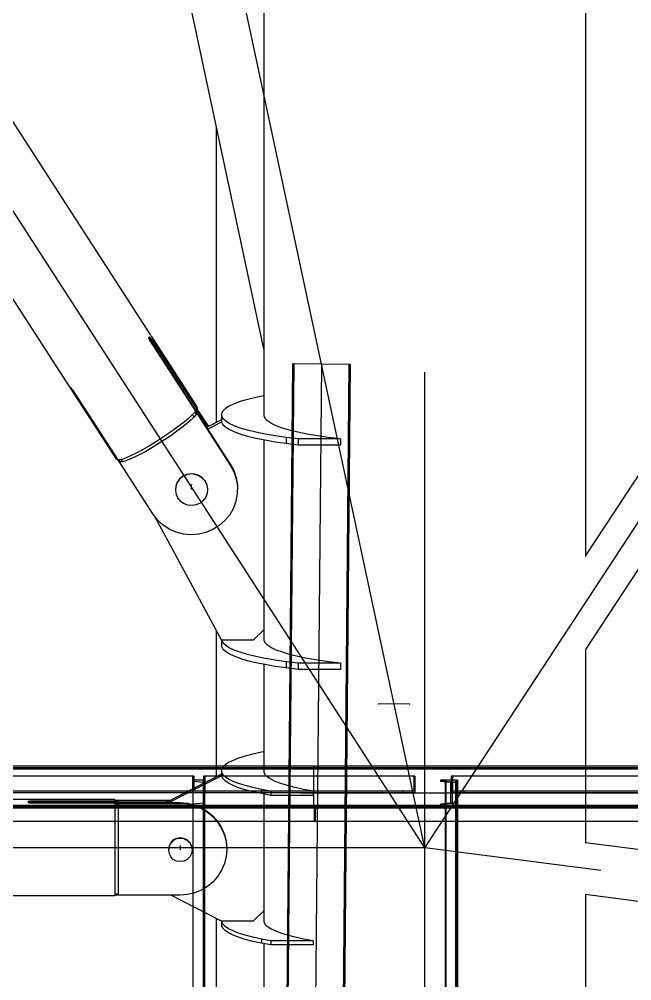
# Model space of a CAD drawing. Header units: millimetres. Extents: x 150209.93 to 150215.05, y 136675.65 to 136679.93.
# Drawn here: x 150211.3639 to 150211.4219, y 136676.4701 to 136676.5613 of the extents above; entities that cross this region are included whole.
import ezdxf

# ---------------------------------------------------------------- set-up
doc = ezdxf.new("R2010")
doc.units = ezdxf.units.MM
doc.header["$LTSCALE"] = 0.25
for name, pattern in [('CENTER', [50.8, 31.75, -6.35, 6.35, -6.35]), ('XKITLINE00', [0]), ('XKITLINE02', [4, 2, -2]), ('XKITLINE03', [6, 3, -1, 1, -1])]:
    doc.linetypes.add(name, pattern=pattern)

# ---------------------------------------------------------------- blocks, each defined once
blk = doc.blocks.new('çatıı')
at = {"color": 8, "linetype": 'CENTER'}
for p, q in [((12370, 4260.27), (13445, 5900.27)), ((12370, 3985.69), (12370, 5629.8)), ((12370, 4260.27), (11840, 5080.27)), ((12370, 4260.27), (12195, 5080.27)), ((12259.5, 4430.1), (12259.5, 4432.38)), ((12362.87, 4328.32), (12348.05, 4328.45)), ((11840, 3440.27), (12370, 4260.27)), ((12370, 4260.27), (11840, 4260.27)), ((12195, 3440.27), (12370, 4260.27)), ((12254.2, 4261.06), (12254.2, 4259.48)), ((13445, 4120.57), (12370, 4260.27))]:
    blk.add_line(p, q, dxfattribs=at)
at = {"color": 8, "linetype": 'XKITLINE00'}
for p, q in [((12446.2, 5629.8), (12446.2, 4398.37)), ((12871.14, 5047.04), (12446.2, 4398.74)), ((12293.8, 5034.81), (12293.8, 4464.85)), ((12885.11, 5023.91), (12446.15, 4354.23)), ((12008.14, 4862.09), (12239.82, 4503.64)), ((11970.17, 4836.91), (12201.85, 4478.46)), ((12259.5, 4656.64), (12293.8, 4495.94)), ((12271.2, 4601.83), (12271.2, 4461.76)), ((12239.74, 4503.73), (12239.82, 4503.64)), ((12239.82, 4503.64), (12239.91, 4503.49)), ((12239.91, 4503.49), (12240.1, 4503.2)), ((12240.1, 4503.2), (12240.3, 4502.88)), ((12239.34, 4502.17), (12239.31, 4501.98)), ((12239.31, 4501.98), (12239.33, 4501.72)), ((12239.33, 4501.72), (12239.4, 4501.42)), ((12239.43, 4502.29), (12239.34, 4502.17)), ((12239.4, 4501.42), (12239.52, 4501.08)), ((12239.56, 4502.34), (12239.43, 4502.29)), ((12240.3, 4501.67), (12239.49, 4501.16)), ((12239.52, 4501.08), (12239.68, 4500.74)), ((12239.55, 4501.01), (12239.67, 4500.84)), ((12239.74, 4502.3), (12239.56, 4502.34)), ((12239.88, 4500.95), (12239.65, 4500.81)), ((12240.51, 4501.37), (12239.67, 4500.84)), ((12239.67, 4500.84), (12239.68, 4500.83)), ((12239.68, 4500.74), (12239.88, 4500.41)), ((12239.82, 4502.24), (12239.74, 4502.3)), ((12239.88, 4500.64), (12239.79, 4500.55)), ((12239.91, 4502.16), (12239.82, 4502.24)), ((12239.88, 4500.95), (12277.89, 4442.14)), ((12239.88, 4500.95), (12239.88, 4500.64)), ((12239.88, 4500.64), (12261.35, 4467.41)), ((12239.88, 4500.41), (12261.35, 4467.18)), ((12239.91, 4502.16), (12240.1, 4501.94)), ((12240.1, 4501.94), (12240.3, 4501.67)), ((12240.3, 4502.88), (12240.28, 4502.87)), ((12240.3, 4502.88), (12240.51, 4502.56)), ((12240.3, 4501.67), (12240.51, 4501.37)), ((12240.51, 4502.56), (12240.49, 4502.54)), ((12240.51, 4502.56), (12261.99, 4469.34)), ((12240.51, 4501.37), (12261.99, 4468.14)), ((12201.84, 4478.74), (12201.8, 4478.68)), ((12201.8, 4478.68), (12201.82, 4478.54)), ((12201.82, 4478.54), (12201.85, 4478.46)), ((12201.93, 4478.73), (12201.84, 4478.74)), ((12201.85, 4478.46), (12201.92, 4478.36)), ((12201.92, 4478.36), (12202.07, 4478.12)), ((12202.06, 4478.64), (12201.93, 4478.73)), ((12202.23, 4478.48), (12202.06, 4478.64)), ((12202.07, 4478.12), (12202.26, 4477.84)), ((12202.23, 4478.48), (12202.44, 4478.26)), ((12202.6, 4478.06), (12202.26, 4477.84)), ((12202.26, 4477.84), (12202.46, 4477.53)), ((12202.44, 4478.26), (12202.66, 4477.99)), ((12202.83, 4477.76), (12202.46, 4477.53)), ((12202.46, 4477.53), (12223.93, 4444.3)), ((12202.66, 4477.99), (12202.88, 4477.68)), ((12202.88, 4477.68), (12203.1, 4477.37)), ((12203.1, 4477.37), (12224.57, 4444.14)), ((12282.59, 4471.77), (12279.69, 4470.7)), ((12286.02, 4472.79), (12282.59, 4471.77)), ((12289.95, 4473.75), (12286.02, 4472.79)), ((12293.8, 4474.54), (12289.95, 4473.75)), ((12261.08, 4466.8), (12259.66, 4465.27)), ((12261.07, 4466.8), (12261.78, 4465.7)), ((12261.35, 4467.18), (12261.08, 4466.8)), ((12261.35, 4467.41), (12261.26, 4467.32)), ((12261.99, 4468.14), (12261.35, 4467.74)), ((12261.6, 4467.9), (12261.35, 4467.74)), ((12261.35, 4467.41), (12261.35, 4467.2)), ((12261.35, 4467.2), (12277.89, 4441.62)), ((12261.6, 4467.9), (12262.4, 4466.65)), ((12261.9, 4468.09), (12262.57, 4467.05)), ((12261.99, 4469.34), (12261.96, 4469.32)), ((12261.99, 4469.34), (12262.24, 4468.9)), ((12262.24, 4468.9), (12261.99, 4468.14)), ((12262.08, 4468.41), (12262.57, 4467.65)), ((12262.4, 4466.65), (12262.16, 4466.5)), ((12262.57, 4467.05), (12262.4, 4466.65)), ((12262.57, 4467.65), (12262.62, 4467.39)), ((12262.62, 4467.39), (12262.57, 4467.05)), ((12262.57, 4467.07), (12267.28, 4459.79)), ((12262.58, 4467.58), (12267.53, 4459.92)), ((12274.37, 4467.27), (12273.77, 4466.09)), ((12275.56, 4468.44), (12274.37, 4467.27)), ((12277.34, 4469.58), (12275.56, 4468.44)), ((12279.69, 4470.7), (12277.34, 4469.58)), ((12257.73, 4463.49), (12255.35, 4461.51)), ((12259.14, 4462.93), (12257.22, 4461.25)), ((12259.66, 4465.27), (12257.73, 4463.49)), ((12260.67, 4464.43), (12259.14, 4462.93)), ((12259.93, 4465.57), (12260.67, 4464.43)), ((12261.78, 4465.7), (12260.67, 4464.43)), ((12273.77, 4463.06), (12266.68, 4459.49)), ((12273.77, 4466.09), (12273.77, 4464.9)), ((12273.77, 4464.9), (12273.77, 4461.95)), ((12273.77, 4464.9), (12274.37, 4463.72)), ((12275.56, 4462.56), (12274.37, 4463.72)), ((12277.34, 4461.41), (12275.56, 4462.56)), ((12293.8, 4466.14), (12293.77, 4466.09)), ((12293.77, 4466.09), (12293.77, 4464.9)), ((12293.77, 4464.9), (12294.37, 4463.72)), ((12295.56, 4462.56), (12294.37, 4463.72)), ((12297.34, 4461.41), (12295.56, 4462.56)), ((12252.6, 4459.39), (12249.55, 4457.18)), ((12252.42, 4457.51), (12249.66, 4455.54)), ((12254.96, 4459.43), (12252.42, 4457.51)), ((12255.35, 4461.51), (12252.6, 4459.39)), ((12257.22, 4461.25), (12254.96, 4459.43)), ((12273.77, 4462.01), (12267.19, 4458.69)), ((12273.77, 4461.95), (12274.37, 4460.77)), ((12275.56, 4459.6), (12274.37, 4460.77)), ((12277.34, 4458.46), (12275.56, 4459.6)), ((12279.69, 4460.3), (12277.34, 4461.41)), ((12279.69, 4457.35), (12277.34, 4458.46)), ((12282.59, 4459.23), (12279.69, 4460.3)), ((12286.02, 4458.21), (12282.59, 4459.23)), ((12289.95, 4457.24), (12286.02, 4458.21)), ((12299.69, 4460.3), (12297.34, 4461.41)), ((12302.59, 4459.23), (12299.69, 4460.3)), ((12306.02, 4458.21), (12302.59, 4459.23)), ((12309.95, 4457.24), (12306.02, 4458.21)), ((12246.31, 4454.97), (12242.96, 4452.81)), ((12246.75, 4453.57), (12243.77, 4451.65)), ((12249.55, 4457.18), (12246.31, 4454.97)), ((12249.66, 4455.54), (12246.75, 4453.57)), ((12282.59, 4456.27), (12279.69, 4457.35)), ((12286.02, 4455.25), (12282.59, 4456.27)), ((12289.95, 4454.29), (12286.02, 4455.25)), ((12294.36, 4456.34), (12289.95, 4457.24)), ((12294.36, 4453.39), (12289.95, 4454.29)), ((12293.8, 4453.5), (12293.8, 4363.57)), ((12299.2, 4455.51), (12294.36, 4456.34)), ((12299.2, 4452.56), (12294.36, 4453.39)), ((12304.44, 4454.76), (12299.2, 4455.51)), ((12304.44, 4454.76), (12304.44, 4451.81)), ((12310.04, 4454.1), (12304.44, 4454.76)), ((12314.36, 4456.34), (12309.95, 4457.24)), ((12310.04, 4454.1), (12310.04, 4451.14)), ((12330.04, 4454.1), (12310.04, 4454.1)), ((12319.2, 4455.51), (12314.36, 4456.34)), ((12324.44, 4454.76), (12319.2, 4455.51)), ((12330.04, 4454.1), (12324.44, 4454.76)), ((12330.04, 4454.1), (12330.04, 4451.14)), ((12236.37, 4448.92), (12233.32, 4447.31)), ((12239.61, 4450.78), (12236.37, 4448.92)), ((12240.78, 4449.83), (12237.87, 4448.16)), ((12242.96, 4452.81), (12239.61, 4450.78)), ((12243.77, 4451.65), (12240.78, 4449.83)), ((12304.44, 4451.81), (12299.2, 4452.56)), ((12310.04, 4451.14), (12304.44, 4451.81)), ((12330.04, 4451.14), (12310.04, 4451.14)), ((12224.31, 4444.54), (12223.93, 4444.3)), ((12224.3, 4444.53), (12224.96, 4443.5)), ((12224.84, 4444.1), (12224.57, 4444.14)), ((12224.58, 4444.14), (12241.1, 4418.57)), ((12226.27, 4444.36), (12224.84, 4444.1)), ((12225.09, 4444.15), (12225.75, 4443.13)), ((12226.15, 4444.34), (12226.86, 4443.25)), ((12228.19, 4444.99), (12226.27, 4444.36)), ((12230.57, 4445.99), (12228.19, 4444.99)), ((12230.31, 4444.4), (12228.39, 4443.67)), ((12232.57, 4445.41), (12230.31, 4444.4)), ((12233.32, 4447.31), (12230.57, 4445.99)), ((12235.11, 4446.67), (12232.57, 4445.41)), ((12237.87, 4448.16), (12235.11, 4446.67)), ((12224.96, 4443.5), (12225.09, 4443.35)), ((12226.86, 4443.25), (12225.75, 4443.13)), ((12228.39, 4443.67), (12226.86, 4443.25)), ((12277.89, 4442.14), (12279.56, 4439.01)), ((12277.89, 4442.14), (12277.89, 4441.62)), ((12277.89, 4441.62), (12279.56, 4438.48)), ((12253.89, 4435.15), (12252.76, 4433.56)), ((12253.89, 4435.01), (12252.76, 4433.41)), ((12255.42, 4436.41), (12253.89, 4435.15)), ((12255.42, 4436.27), (12253.89, 4435.01)), ((12257.21, 4437.23), (12255.42, 4436.41)), ((12257.21, 4437.09), (12255.42, 4436.27)), ((12255.42, 4436.41), (12255.42, 4436.27)), ((12259.17, 4437.57), (12257.21, 4437.23)), ((12259.17, 4437.43), (12257.21, 4437.09)), ((12261.14, 4437.4), (12259.17, 4437.57)), ((12261.14, 4437.26), (12259.17, 4437.43)), ((12263.01, 4436.73), (12261.14, 4437.4)), ((12263.01, 4436.59), (12261.14, 4437.26)), ((12264.63, 4435.61), (12263.01, 4436.73)), ((12264.63, 4435.47), (12263.01, 4436.59)), ((12264.63, 4435.61), (12265.91, 4434.11)), ((12264.63, 4435.47), (12265.91, 4433.97)), ((12279.56, 4439.01), (12280.69, 4435.64)), ((12279.56, 4439.01), (12279.56, 4438.48)), ((12279.56, 4438.48), (12280.69, 4435.12)), ((12280.69, 4435.64), (12281.24, 4432.14)), ((12280.69, 4435.12), (12281.24, 4431.61)), ((12252.08, 4431.72), (12251.9, 4429.77)), ((12252.08, 4431.58), (12251.9, 4429.63)), ((12252.76, 4433.56), (12252.08, 4431.72)), ((12252.76, 4433.41), (12252.08, 4431.58)), ((12265.91, 4434.11), (12265.91, 4433.97)), ((12265.91, 4434.11), (12266.74, 4432.34)), ((12265.91, 4433.97), (12266.74, 4432.2)), ((12266.74, 4432.34), (12267.09, 4430.42)), ((12266.74, 4432.2), (12267.09, 4430.28)), ((12267.09, 4430.28), (12266.91, 4428.33)), ((12267.09, 4430.42), (12267.09, 4430.28)), ((12281.24, 4431.61), (12281.2, 4428.07)), ((12281.24, 4432.14), (12281.24, 4431.61)), ((12251.9, 4429.63), (12252.25, 4427.71)), ((12252.25, 4427.71), (12253.08, 4425.94)), ((12253.08, 4425.94), (12254.36, 4424.44)), ((12266.23, 4426.5), (12265.1, 4424.9)), ((12266.91, 4428.33), (12266.23, 4426.5)), ((12281.2, 4428.07), (12280.56, 4424.58)), ((12255.98, 4423.32), (12254.36, 4424.44)), ((12257.85, 4422.65), (12255.98, 4423.32)), ((12259.82, 4422.48), (12257.85, 4422.65)), ((12261.78, 4422.82), (12259.82, 4422.48)), ((12263.58, 4423.64), (12261.78, 4422.82)), ((12265.1, 4424.9), (12263.58, 4423.64)), ((12279.35, 4421.24), (12277.6, 4418.14)), ((12280.56, 4424.58), (12279.35, 4421.24)), ((12241.1, 4418.57), (12243.28, 4415.75)), ((12241.97, 4417.45), (12273.8, 4358.65)), ((12277.6, 4418.14), (12275.36, 4415.37)), ((12245.9, 4413.32), (12243.28, 4415.75)), ((12248.89, 4411.35), (12245.9, 4413.32)), ((12272.68, 4413), (12269.64, 4411.1)), ((12275.36, 4415.37), (12272.68, 4413)), ((12252.17, 4409.88), (12248.89, 4411.35)), ((12255.65, 4408.97), (12252.17, 4409.88)), ((12259.23, 4408.64), (12255.65, 4408.97)), ((12262.82, 4408.89), (12259.23, 4408.64)), ((12266.33, 4409.72), (12262.82, 4408.89)), ((12269.64, 4411.1), (12266.33, 4409.72)), ((12271.2, 4363.45), (12271.2, 4294.26)), ((12293.8, 4363.57), (12288.8, 4358.65)), ((12293.8, 4363.57), (12293.8, 4358.53)), ((12273.77, 4358.69), (12273.77, 4355.62)), ((12273.77, 4358.58), (12274.37, 4357.4)), ((12288.8, 4358.65), (12273.8, 4358.65)), ((12275.56, 4356.23), (12274.37, 4357.4)), ((12293.8, 4359.81), (12293.77, 4359.76)), ((12293.77, 4359.76), (12293.77, 4358.58)), ((12293.77, 4358.58), (12294.37, 4357.4)), ((12295.56, 4356.23), (12294.37, 4357.4)), ((12273.77, 4355.62), (12274.37, 4354.44)), ((12275.56, 4353.28), (12274.37, 4354.44)), ((12277.34, 4355.09), (12275.56, 4356.23)), ((12277.34, 4352.13), (12275.56, 4353.28)), ((12279.69, 4353.97), (12277.34, 4355.09)), ((12282.59, 4352.9), (12279.69, 4353.97)), ((12286.02, 4351.88), (12282.59, 4352.9)), ((12297.34, 4355.09), (12295.56, 4356.23)), ((12299.69, 4353.97), (12297.34, 4355.09)), ((12302.59, 4352.9), (12299.69, 4353.97)), ((12306.02, 4351.88), (12302.59, 4352.9)), ((12446.2, 4354.3), (12446.2, 4262.55)), ((12279.69, 4351.02), (12277.34, 4352.13)), ((12282.59, 4349.95), (12279.69, 4351.02)), ((12286.02, 4348.93), (12282.59, 4349.95)), ((12289.95, 4350.91), (12286.02, 4351.88)), ((12289.95, 4347.96), (12286.02, 4348.93)), ((12294.36, 4350.01), (12289.95, 4350.91)), ((12299.2, 4349.19), (12294.36, 4350.01)), ((12304.44, 4348.44), (12299.2, 4349.19)), ((12304.44, 4348.44), (12304.44, 4345.48)), ((12310.04, 4347.77), (12304.44, 4348.44)), ((12309.95, 4350.91), (12306.02, 4351.88)), ((12314.36, 4350.01), (12309.95, 4350.91)), ((12319.2, 4349.19), (12314.36, 4350.01)), ((12324.44, 4348.44), (12319.2, 4349.19)), ((12330.04, 4347.77), (12324.44, 4348.44)), ((12294.36, 4347.06), (12289.95, 4347.96)), ((12293.8, 4347.18), (12293.8, 4296.07)), ((12299.2, 4346.23), (12294.36, 4347.06)), ((12304.44, 4345.48), (12299.2, 4346.23)), ((12310.04, 4344.82), (12304.44, 4345.48)), ((12310.04, 4347.77), (12310.04, 4344.82)), ((12330.04, 4347.77), (12310.04, 4347.77)), ((12330.04, 4344.82), (12310.04, 4344.82)), ((12330.04, 4347.77), (12330.04, 4344.82)), ((12281.83, 4302.71), (12279.18, 4301.68)), ((12284.98, 4303.7), (12281.83, 4302.71)), ((12288.59, 4304.64), (12284.98, 4303.7)), ((12292.65, 4305.53), (12288.59, 4304.64)), ((12293.8, 4305.74), (12292.65, 4305.53)), ((12274.31, 4298.4), (12273.76, 4297.27)), ((12275.4, 4299.51), (12274.31, 4298.4)), ((12277.03, 4300.61), (12275.4, 4299.51)), ((12279.18, 4301.68), (12277.03, 4300.61)), ((12273.76, 4295.07), (12247.27, 4281.49)), ((12273.76, 4294.36), (12248.64, 4281.49)), ((12273.76, 4297.27), (12273.76, 4296.13)), ((12273.76, 4296.13), (12274.31, 4295)), ((12273.76, 4296.13), (12273.76, 4294.16)), ((12273.76, 4294.16), (12274.31, 4293.04)), ((12274.31, 4295), (12275.4, 4293.89)), ((12277.03, 4292.79), (12275.4, 4293.89)), ((12293.8, 4297.33), (12293.76, 4297.27)), ((12293.76, 4297.27), (12293.76, 4296.13)), ((12293.76, 4296.13), (12294.31, 4295)), ((12294.31, 4295), (12295.4, 4293.89)), ((12297.03, 4292.79), (12295.4, 4293.89)), ((12274.31, 4293.04), (12275.4, 4291.92)), ((12277.03, 4290.82), (12275.4, 4291.92)), ((12279.18, 4291.72), (12277.03, 4292.79)), ((12279.18, 4289.75), (12277.03, 4290.82)), ((12281.83, 4290.69), (12279.18, 4291.72)), ((12281.83, 4288.72), (12279.18, 4289.75)), ((12284.98, 4289.7), (12281.83, 4290.69)), ((12288.59, 4288.76), (12284.98, 4289.7)), ((12299.18, 4291.72), (12297.03, 4292.79)), ((12301.83, 4290.69), (12299.18, 4291.72)), ((12304.98, 4289.7), (12301.83, 4290.69)), ((12308.59, 4288.76), (12304.98, 4289.7)), ((12284.98, 4287.73), (12281.83, 4288.72)), ((12288.59, 4286.79), (12284.98, 4287.73)), ((12292.65, 4287.87), (12288.59, 4288.76)), ((12292.65, 4285.91), (12288.59, 4286.79)), ((12297.11, 4287.05), (12292.65, 4287.87)), ((12292.65, 4287.87), (12292.65, 4285.91)), ((12297.11, 4285.09), (12292.65, 4285.91)), ((12293.8, 4285.7), (12293.8, 4230.39)), ((12317.11, 4287.06), (12297.11, 4287.05)), ((12297.11, 4287.05), (12297.11, 4285.09)), ((12317.11, 4285.09), (12297.11, 4285.09)), ((12312.65, 4287.87), (12308.59, 4288.76)), ((12317.11, 4287.06), (12312.65, 4287.87)), ((12317.11, 4287.06), (12317.11, 4285.09)), ((12182.19, 4283.12), (12027.8, 4283.12)), ((12182.19, 4283.12), (12182.11, 4283.1)), ((12182.11, 4283.1), (12182.11, 4283.07)), ((12182.19, 4283.04), (12182.11, 4283.07)), ((12182.19, 4281.97), (12182.11, 4281.9)), ((12182.11, 4281.9), (12182.11, 4281.81)), ((12182.19, 4281.73), (12182.11, 4281.81)), ((12182.36, 4283.1), (12182.19, 4283.12)), ((12182.36, 4283.02), (12182.19, 4283.04)), ((12182.36, 4282.04), (12182.19, 4281.97)), ((12182.36, 4281.62), (12182.19, 4281.73)), ((12182.6, 4283.08), (12182.36, 4283.1)), ((12182.6, 4283), (12182.36, 4283.02)), ((12182.6, 4282.1), (12182.36, 4282.04)), ((12182.6, 4281.53), (12182.36, 4281.62)), ((12182.89, 4283.07), (12182.6, 4283.08)), ((12182.89, 4282.99), (12182.6, 4283)), ((12182.89, 4282.13), (12182.6, 4282.1)), ((12182.89, 4281.47), (12182.6, 4281.53)), ((12182.89, 4283.07), (12182.89, 4282.99)), ((12183.2, 4283.07), (12182.89, 4283.07)), ((12183.2, 4282.98), (12182.89, 4282.99)), ((12183.2, 4282.14), (12182.89, 4282.13)), ((12182.89, 4282.13), (12182.89, 4281.47)), ((12183.2, 4281.45), (12182.89, 4281.47)), ((12183.2, 4283.07), (12183.2, 4282.98)), ((12223.2, 4283.07), (12183.2, 4283.07)), ((12223.2, 4282.98), (12183.2, 4282.98)), ((12183.2, 4282.14), (12183.2, 4281.51)), ((12223.2, 4282.14), (12183.2, 4282.14)), ((12183.2, 4281.49), (12183.2, 4281.45)), ((12254.2, 4281.49), (12183.2, 4281.49)), ((12223.2, 4281.45), (12183.2, 4281.45)), ((12223.2, 4283.07), (12223.2, 4282.98)), ((12223.2, 4282.98), (12223.2, 4282.77)), ((12223.2, 4282.77), (12223.2, 4282.14)), ((12249.67, 4282.72), (12223.2, 4282.72)), ((12224.7, 4282.57), (12223.2, 4282.57)), ((12224.7, 4282.46), (12223.2, 4282.46)), ((12223.2, 4282.14), (12223.2, 4281.51)), ((12224.7, 4282.03), (12223.2, 4282.03)), ((12223.2, 4281.73), (12223.2, 4281.51)), ((12224.7, 4281.73), (12223.2, 4281.73)), ((12223.2, 4281.45), (12223.2, 4280.04)), ((12254.2, 4281.14), (12223.2, 4281.14)), ((12224.7, 4281), (12223.2, 4281)), ((12223.2, 4280.04), (12223.2, 4277.75)), ((12224.7, 4282.57), (12224.7, 4282.46)), ((12224.7, 4282.46), (12224.7, 4282.28)), ((12248.98, 4282.37), (12224.7, 4282.37)), ((12224.7, 4282.28), (12224.7, 4281.73)), ((12224.7, 4281.73), (12224.7, 4281.51)), ((12224.7, 4281), (12224.7, 4279.4)), ((12254.2, 4281.49), (12254.2, 4281.14)), ((12257.64, 4281.23), (12254.2, 4281.49)), ((12257.64, 4280.88), (12254.2, 4281.14)), ((12257.64, 4281.23), (12257.64, 4280.88)), ((12260.99, 4280.43), (12257.64, 4281.23)), ((12260.99, 4280.08), (12257.64, 4280.88)), ((12264.18, 4279.13), (12260.99, 4280.43)), ((12264.18, 4278.78), (12260.99, 4280.08)), ((12224.7, 4279.4), (12223.2, 4279.4)), ((12223.2, 4277.75), (12223.2, 4274.93)), ((12224.7, 4279.4), (12224.7, 4277.3)), ((12224.7, 4277.3), (12224.7, 4274.77)), ((12267.13, 4277.36), (12264.18, 4279.13)), ((12267.13, 4277.01), (12264.18, 4278.78)), ((12269.75, 4275.15), (12267.13, 4277.36)), ((12269.75, 4274.8), (12267.13, 4277.01)), ((12223.2, 4274.93), (12223.2, 4271.66)), ((12223.2, 4271.66), (12223.2, 4268.05)), ((12224.7, 4274.77), (12224.7, 4271.87)), ((12224.7, 4271.87), (12224.7, 4268.67)), ((12269.75, 4275.15), (12271.99, 4272.57)), ((12269.75, 4274.8), (12271.99, 4272.22)), ((12271.99, 4272.57), (12273.8, 4269.67)), ((12271.99, 4272.22), (12273.8, 4269.32)), ((12223.2, 4268.05), (12223.2, 4264.2)), ((12224.7, 4268.67), (12224.7, 4265.25)), ((12273.8, 4269.67), (12275.12, 4266.53)), ((12273.8, 4269.32), (12275.12, 4266.18)), ((12275.12, 4266.53), (12275.92, 4263.22)), ((12275.12, 4266.18), (12275.92, 4262.87)), ((12223.2, 4264.2), (12223.2, 4260.23)), ((12224.7, 4265.25), (12224.7, 4261.71)), ((12224.7, 4261.71), (12224.7, 4258.13)), ((12249.67, 4262.73), (12248.87, 4261.19)), ((12249.67, 4262.59), (12248.87, 4261.05)), ((12249.67, 4262.59), (12248.87, 4261.05)), ((12249.67, 4262.44), (12248.87, 4260.91)), ((12250.9, 4263.95), (12249.67, 4262.73)), ((12250.9, 4263.8), (12249.67, 4262.59)), ((12250.9, 4263.8), (12249.67, 4262.59)), ((12250.9, 4263.66), (12249.67, 4262.44)), ((12252.47, 4264.73), (12250.9, 4263.95)), ((12252.47, 4264.59), (12250.9, 4263.8)), ((12252.47, 4264.59), (12250.9, 4263.8)), ((12252.47, 4264.45), (12250.9, 4263.66)), ((12254.2, 4265), (12252.47, 4264.73)), ((12254.2, 4264.86), (12252.47, 4264.59)), ((12254.2, 4264.86), (12252.47, 4264.59)), ((12254.2, 4264.72), (12252.47, 4264.45)), ((12254.2, 4265), (12254.2, 4264.86)), ((12255.93, 4264.73), (12254.2, 4265)), ((12255.93, 4264.59), (12254.2, 4264.86)), ((12255.93, 4264.59), (12254.2, 4264.86)), ((12254.2, 4264.86), (12254.2, 4264.72)), ((12255.93, 4264.45), (12254.2, 4264.72)), ((12257.49, 4263.95), (12255.93, 4264.73)), ((12257.49, 4263.8), (12255.93, 4264.59)), ((12257.49, 4263.8), (12255.93, 4264.59)), ((12257.49, 4263.66), (12255.93, 4264.45)), ((12258.73, 4262.73), (12257.49, 4263.95)), ((12258.73, 4262.59), (12257.49, 4263.8)), ((12258.73, 4262.59), (12257.49, 4263.8)), ((12258.73, 4262.44), (12257.49, 4263.66)), ((12258.73, 4262.73), (12259.52, 4261.19)), ((12258.73, 4262.59), (12259.52, 4261.05)), ((12258.73, 4262.59), (12259.52, 4261.05)), ((12258.73, 4262.44), (12259.52, 4260.91)), ((12275.92, 4263.22), (12276.2, 4259.84)), ((12275.92, 4262.87), (12276.2, 4259.48)), ((13421.5, 4135.9), (12446.2, 4262.66)), ((12223.2, 4260.23), (12223.2, 4256.27)), ((12224.7, 4258.13), (12224.7, 4254.6)), ((12248.87, 4261.19), (12248.6, 4259.48)), ((12248.87, 4261.05), (12248.6, 4259.34)), ((12248.87, 4261.05), (12248.6, 4259.34)), ((12248.87, 4260.91), (12248.6, 4259.2)), ((12248.6, 4259.48), (12248.6, 4259.34)), ((12248.6, 4259.34), (12248.6, 4259.2)), ((12248.6, 4259.2), (12248.87, 4257.5)), ((12248.87, 4257.5), (12249.67, 4255.96)), ((12259.52, 4257.5), (12258.73, 4255.96)), ((12259.52, 4261.19), (12259.8, 4259.48)), ((12259.52, 4261.05), (12259.8, 4259.34)), ((12259.52, 4261.05), (12259.8, 4259.34)), ((12259.52, 4260.91), (12259.8, 4259.2)), ((12259.8, 4259.2), (12259.52, 4257.5)), ((12259.8, 4259.48), (12259.8, 4259.34)), ((12259.8, 4259.34), (12259.8, 4259.2)), ((12276.2, 4259.48), (12275.92, 4256.1)), ((12276.2, 4259.84), (12276.2, 4259.48)), ((12223.2, 4256.27), (12223.2, 4252.42)), ((12223.2, 4252.42), (12223.2, 4248.81)), ((12224.7, 4254.6), (12224.7, 4251.22)), ((12250.9, 4254.74), (12249.67, 4255.96)), ((12252.47, 4253.96), (12250.9, 4254.74)), ((12254.2, 4253.69), (12252.47, 4253.96)), ((12255.93, 4253.96), (12254.2, 4253.69)), ((12257.49, 4254.74), (12255.93, 4253.96)), ((12258.73, 4255.96), (12257.49, 4254.74)), ((12275.12, 4252.79), (12273.8, 4249.65)), ((12275.92, 4256.1), (12275.12, 4252.79)), ((12223.2, 4248.81), (12223.2, 4245.56)), ((12224.7, 4251.22), (12224.7, 4248.08)), ((12224.7, 4248.08), (12224.7, 4245.24)), ((12273.8, 4249.65), (12271.99, 4246.75)), ((12223.2, 4245.56), (12223.2, 4242.74)), ((12224.7, 4245.24), (12224.7, 4242.79)), ((12269.75, 4244.17), (12267.13, 4241.96)), ((12271.99, 4246.75), (12269.75, 4244.17)), ((12223.2, 4242.74), (12223.2, 4240.47)), ((12223.2, 4240.47), (12223.2, 4238.79)), ((12223.2, 4238.79), (12223.2, 4237.76)), ((12224.7, 4242.79), (12224.7, 4240.79)), ((12224.7, 4240.79), (12224.7, 4239.29)), ((12224.7, 4239.29), (12224.7, 4238.33)), ((12260.99, 4238.89), (12257.64, 4238.09)), ((12264.18, 4240.19), (12260.99, 4238.89)), ((12267.13, 4241.96), (12264.18, 4240.19)), ((12182.19, 4237.42), (12027.8, 4237.42)), ((12182.36, 4237.45), (12182.19, 4237.42)), ((12182.6, 4237.46), (12182.36, 4237.45)), ((12182.89, 4237.48), (12182.6, 4237.46)), ((12183.2, 4237.48), (12182.89, 4237.48)), ((12223.2, 4237.48), (12183.2, 4237.48)), ((12224.7, 4238.33), (12223.2, 4238.33)), ((12224.7, 4237.94), (12223.2, 4237.94)), ((12254.2, 4237.83), (12223.2, 4237.83)), ((12223.2, 4237.76), (12223.2, 4237.48)), ((12224.7, 4238.33), (12224.7, 4237.94)), ((12273.8, 4225.47), (12249.67, 4237.83)), ((12257.64, 4238.09), (12254.2, 4237.83)), ((13431.51, 4110.03), (12446.08, 4238.1)), ((12446.2, 4238.09), (12446.2, 3985.69)), ((12293.8, 4230.39), (12288.8, 4225.47)), ((12293.8, 4230.39), (12293.8, 4225.19)), ((12271.2, 4226.8), (12271.2, 4187.77)), ((12273.76, 4225.48), (12273.76, 4225.25)), ((12273.76, 4225.25), (12274.31, 4224.12)), ((12273.76, 4225.25), (12273.76, 4223.28)), ((12288.8, 4225.47), (12273.8, 4225.47)), ((12293.8, 4226.45), (12293.76, 4226.38)), ((12293.76, 4226.38), (12293.76, 4225.25)), ((12293.76, 4225.25), (12294.31, 4224.12)), ((12273.76, 4223.28), (12274.31, 4222.15)), ((12274.31, 4224.12), (12275.4, 4223)), ((12274.31, 4222.15), (12275.4, 4221.03)), ((12277.03, 4221.91), (12275.4, 4223)), ((12277.03, 4219.94), (12275.4, 4221.03)), ((12279.18, 4220.84), (12277.03, 4221.91)), ((12281.83, 4219.8), (12279.18, 4220.84)), ((12294.31, 4224.12), (12295.4, 4223)), ((12297.03, 4221.91), (12295.4, 4223)), ((12299.18, 4220.84), (12297.03, 4221.91)), ((12301.83, 4219.8), (12299.18, 4220.84)), ((12279.18, 4218.87), (12277.03, 4219.94)), ((12281.83, 4217.83), (12279.18, 4218.87)), ((12284.98, 4218.81), (12281.83, 4219.8)), ((12284.98, 4216.84), (12281.83, 4217.83)), ((12288.59, 4217.87), (12284.98, 4218.81)), ((12288.59, 4215.9), (12284.98, 4216.84)), ((12292.65, 4216.99), (12288.59, 4217.87)), ((12297.11, 4216.17), (12292.65, 4216.99)), ((12292.65, 4216.99), (12292.65, 4215.02)), ((12317.11, 4216.17), (12297.11, 4216.17)), ((12297.11, 4216.17), (12297.11, 4214.2)), ((12304.98, 4218.81), (12301.83, 4219.8)), ((12308.59, 4217.87), (12304.98, 4218.81)), ((12312.65, 4216.99), (12308.59, 4217.87)), ((12317.11, 4216.17), (12312.65, 4216.99)), ((12317.11, 4216.17), (12317.11, 4214.2)), ((12292.65, 4215.02), (12288.59, 4215.9)), ((12297.11, 4214.2), (12292.65, 4215.02)), ((12293.8, 4214.81), (12293.8, 4162.21)), ((12317.11, 4214.2), (12297.11, 4214.2))]:
    blk.add_line(p, q, dxfattribs=at)
at = {"color": 116, "linetype": 'XKITLINE02', "true_color": 0x136734}
for p, q in [((12307.43, 4489.61), (12303, 4010.44)), ((12308.03, 4489.61), (12303.6, 4010.43)), ((12334.73, 4489.36), (12307.43, 4489.61)), ((12334.13, 4489.37), (12329.7, 4010.19)), ((12334.73, 4489.36), (12330.3, 4010.19)), ((12317.43, 4298.11), (12172.84, 4298.11)), ((12317.43, 4298.96), (12274.86, 4298.96)), ((12317.43, 4298.96), (12317.35, 4298.96)), ((12317.35, 4298.96), (12317.35, 4278.96)), ((12446.2, 4298.96), (12317.35, 4298.96)), ((12317.35, 4298.96), (12317.35, 4278.96)), ((12317.43, 4298.11), (12317.36, 4297.58)), ((12317.43, 4298.11), (12317.36, 4297.58)), ((12317.43, 4298.96), (12317.43, 4298.11)), ((12317.43, 4298.96), (12317.43, 4298.11)), ((13535.07, 4298.11), (12317.43, 4298.11)), ((12260.59, 4294.27), (12162.92, 4294.27)), ((12317.36, 4297.58), (12172.21, 4297.58)), ((12260.59, 4294.27), (12260.01, 4294.27)), ((12260.01, 4294.27), (12260.01, 4286.27)), ((12260.59, 4294.27), (12260.59, 4287.07)), ((12365.37, 4294.26), (12265.19, 4294.26)), ((12265.19, 4294.26), (12265.19, 4287.06)), ((12265.76, 4294.26), (12265.76, 4286.26)), ((12317.36, 4297.58), (12317.36, 4280.34)), ((13534.93, 4297.58), (12317.36, 4297.58)), ((12317.36, 4297.58), (12317.36, 4280.34)), ((12364.8, 4294.26), (12364.8, 4287.06)), ((12365.37, 4294.26), (12364.8, 4294.26)), ((12365.37, 4294.26), (12365.37, 4286.26)), ((12473.26, 4294.26), (12382.5, 4294.26)), ((12382.5, 4294.26), (12382.5, 4286.26)), ((12392.12, 4294.26), (12383.11, 4294.26)), ((12383.11, 4294.26), (12383.11, 4287.06)), ((12260.17, 4292.28), (12260.17, 4291.6)), ((12265.67, 4292.28), (12260.17, 4292.28)), ((12260.17, 4292.28), (12260.17, 4168.28)), ((12260.17, 4292.28), (12260.17, 4232.45)), ((12265.67, 4292.28), (12260.17, 4292.28)), ((12264.97, 4291.21), (12260.17, 4291.6)), ((12264.97, 4292.28), (12264.97, 4168.28)), ((12264.97, 4291.21), (12264.97, 4281.34)), ((12265.67, 4292.28), (12265.67, 4280.28)), ((12265.67, 4292.28), (12265.67, 4168.28)), ((12265.67, 4292.28), (12265.67, 4229.63)), ((12385.25, 4292.28), (12377.45, 4292.28)), ((12377.45, 4292.28), (12377.45, 4291.6)), ((12379.75, 4291.6), (12377.45, 4291.6)), ((12382.25, 4291.21), (12377.45, 4291.6)), ((12379.75, 4292.28), (12379.75, 4291.6)), ((12379.75, 4292.28), (12379.75, 4168.28)), ((12385.52, 4292.28), (12379.75, 4292.28)), ((12384.55, 4291.21), (12379.75, 4291.6)), ((12379.77, 4292.28), (12379.77, 4168.28)), ((12380.01, 4292.28), (12380.01, 4168.28)), ((12380.03, 4292.28), (12380.03, 4168.28)), ((12384.55, 4291.21), (12382.25, 4291.21)), ((12382.25, 4291.21), (12382.25, 4281.34)), ((12382.95, 4292.28), (12382.95, 4280.28)), ((12384.55, 4291.21), (12384.55, 4281.34)), ((12384.57, 4292.28), (12384.57, 4168.28)), ((12384.8, 4292.28), (12384.8, 4168.28)), ((12385.25, 4292.28), (12385.25, 4280.28)), ((12385.25, 4292.28), (12385.25, 4168.28)), ((12385.52, 4292.28), (12385.52, 4168.28)), ((12265.82, 4286.27), (12162.92, 4286.27)), ((12265.82, 4287.07), (12163.5, 4287.07)), ((12265.82, 4286.27), (12260.01, 4286.27)), ((12364.8, 4287.06), (12260.08, 4287.06)), ((12260.08, 4287.06), (12260.08, 4286.26)), ((12365.37, 4286.26), (12260.08, 4286.26)), ((12265.82, 4287.07), (12260.59, 4287.07)), ((12265.82, 4287.07), (12265.82, 4286.27)), ((12359.69, 4287.06), (12359.69, 4286.26)), ((12364.8, 4287.06), (12359.69, 4287.06)), ((12365.37, 4286.26), (12359.69, 4286.26)), ((12392.12, 4286.26), (12382.5, 4286.26)), ((12399.16, 4287.06), (12383.11, 4287.06)), ((12478.71, 4286.26), (12386.22, 4286.26)), ((12388.57, 4287.06), (12388.57, 4286.26)), ((12478.71, 4287.06), (12392.12, 4287.06)), ((12318.09, 4280.27), (11894.14, 4280.28)), ((12317.43, 4279.81), (12154.64, 4279.81)), ((12317.36, 4280.34), (12155.07, 4280.34)), ((12264.97, 4281.34), (12260.17, 4280.96)), ((12260.17, 4280.96), (12260.17, 4280.28)), ((12265.67, 4280.28), (12260.17, 4280.28)), ((12317.36, 4280.34), (12317.43, 4279.81)), ((13534.93, 4280.34), (12317.36, 4280.34)), ((12317.36, 4280.34), (12317.43, 4279.81)), ((12317.43, 4279.81), (12317.43, 4278.96)), ((13535.07, 4279.81), (12317.43, 4279.81)), ((12317.43, 4279.81), (12317.43, 4278.96)), ((12317.67, 4280.27), (12317.67, 4272.77)), ((13534.99, 4280.27), (12317.67, 4280.27)), ((12318.09, 4280.27), (12318.09, 4272.77)), ((12318.09, 4280.27), (12318.09, 4272.77)), ((12318.09, 4280.27), (12318.09, 4272.77)), ((12382.25, 4281.34), (12377.45, 4280.96)), ((12379.75, 4280.96), (12377.45, 4280.96)), ((12377.45, 4280.96), (12377.45, 4280.28)), ((12385.25, 4280.28), (12377.45, 4280.28)), ((12384.55, 4281.34), (12379.75, 4280.96)), ((12379.75, 4280.96), (12379.75, 4280.28)), ((12384.55, 4281.34), (12382.25, 4281.34)), ((12318.09, 4279.42), (11894.42, 4279.43)), ((12317.43, 4278.96), (12153.68, 4278.96)), ((12317.43, 4278.96), (12317.35, 4278.96)), ((12446.2, 4278.96), (12317.35, 4278.96)), ((12317.7, 4279.42), (12317.69, 4272.77)), ((13534.96, 4279.42), (12317.7, 4279.42)), ((12318.06, 4279.42), (12318.07, 4272.77)), ((12318.09, 4272.77), (11895.92, 4272.78)), ((12317.69, 4272.77), (12317.67, 4272.77)), ((12446.2, 4272.77), (12317.67, 4272.77)), ((12318.09, 4272.77), (12318.07, 4272.77))]:
    blk.add_line(p, q, dxfattribs=at)
at = {"color": 1, "linetype": 'XKITLINE03'}
for p, q in [((12321.08, 4489.49), (12316.65, 4010.31)), ((12265.67, 4168.28), (12265.67, 4292.28)), ((12385.25, 4168.28), (12385.25, 4292.28)), ((12260.01, 4286.27), (12162.92, 4286.27)), ((12365.37, 4286.26), (12265.76, 4286.26)), ((12311.39, 4286.26), (13535, 4286.26)), ((12472.65, 4286.26), (12382.5, 4286.26)), ((11890.25, 4280.28), (12318.09, 4280.27)), ((12318.09, 4280.27), (13534.99, 4280.27)), ((12385.25, 4280.28), (12382.95, 4280.28))]:
    blk.add_line(p, q, dxfattribs=at)
at = {"color": 7, "linetype": 'XKITLINE00'}
for p, q in [((12274.86, 4298.96), (12173.57, 4298.96)), ((13323.01, 4298.96), (12446.2, 4298.96)), ((13335.09, 4278.96), (12446.2, 4278.96)), ((13338.83, 4272.77), (12446.2, 4272.77)), ((12260.17, 4232.45), (12260.17, 4187.77)), ((12265.67, 4229.63), (12265.67, 4187.77))]:
    blk.add_line(p, q, dxfattribs=at)
at = {"color": 1, "linetype": 'XKITLINE00'}
for centre in [(12321.08, 4489.49), (12265.67, 4292.28), (12385.25, 4292.28), (12260.01, 4286.27), (12265.76, 4286.26), (12311.39, 4286.26), (12365.37, 4286.26), (12382.5, 4286.26), (12265.67, 4280.28), (12318.09, 4280.27), (12318.09, 4280.27), (12382.95, 4280.28), (12385.25, 4280.28)]:
    blk.add_circle(centre, 0.05, dxfattribs=at)
at = {"color": 8, "linetype": 'XKITLINE00'}
for centre in [(12259.5, 4432.38), (12259.5, 4430.1), (12348.05, 4328.45), (12362.87, 4328.32), (12254.2, 4261.06), (12254.2, 4259.48), (12370, 4260.27), (12370, 4260.27), (12370, 4260.27), (12370, 4260.27), (12370, 4260.27), (12370, 4260.27), (12370, 4260.27)]:
    blk.add_circle(centre, 0.05, dxfattribs=at)

msp = doc.modelspace()

# ---------------------------------------------------------------- block references
at = {"xscale": 0.0002000170049888334, "yscale": 0.0002000170049888334, "zscale": 0.0002000170049888334}
msp.add_blockref('çatıı', (150208.928067, 136675.630592), dxfattribs=at)

doc.saveas('drawing.dxf')
